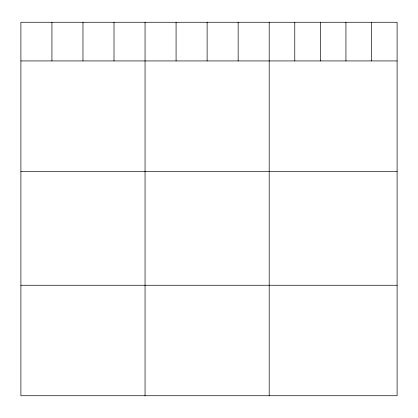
<?xml version="1.0" encoding="UTF-8"?>
<svg xmlns="http://www.w3.org/2000/svg" width="418" height="418" viewBox="0 0 418 418"><rect width="100%" height="100%" fill="white"/><g stroke="black" fill="none" stroke-linecap="round" stroke-linejoin="round"><path stroke-width="0.63" d="M397.1 60.934L397.1 395.736L20.9 395.736L20.9 22.264L397.1 22.264L397.1 60.934L20.9 60.934M20.9 171.422L397.1 171.422M20.9 285.254L397.1 285.254M371.518 22.264L371.518 60.934M345.937 22.264L345.937 60.934M320.355 22.264L320.355 60.934M294.774 22.264L294.774 60.934M269.192 22.264L269.192 395.736M238.155 22.264L238.155 60.934M207.119 22.264L207.119 60.934M176.082 22.264L176.082 60.934M145.046 22.264L145.046 395.736M114.009 22.264L114.009 60.934M82.973 22.264L82.973 60.934M51.937 22.264L51.937 60.934"/></g></svg>
